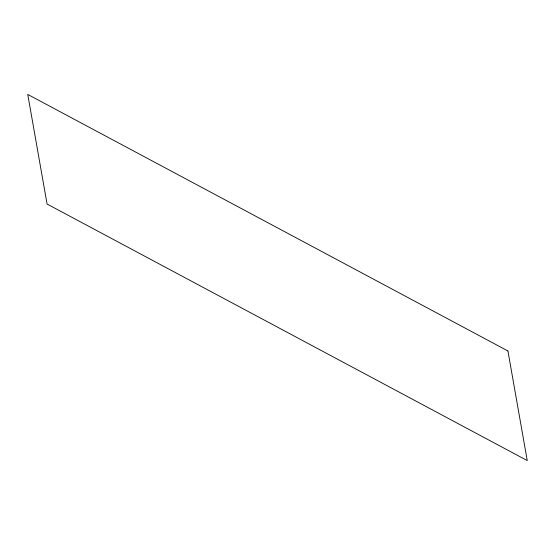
<?xml version="1.0" encoding="UTF-8"?>
<svg xmlns="http://www.w3.org/2000/svg" width="555" height="555" viewBox="0 0 555 555"><rect width="100%" height="100%" fill="white"/><g stroke="black" fill="none" stroke-linecap="round" stroke-linejoin="round"><path stroke-width="0.83" d="M507.922 350.968L27.75 94.426L47.078 204.032L527.25 460.574L507.922 350.968"/></g></svg>
